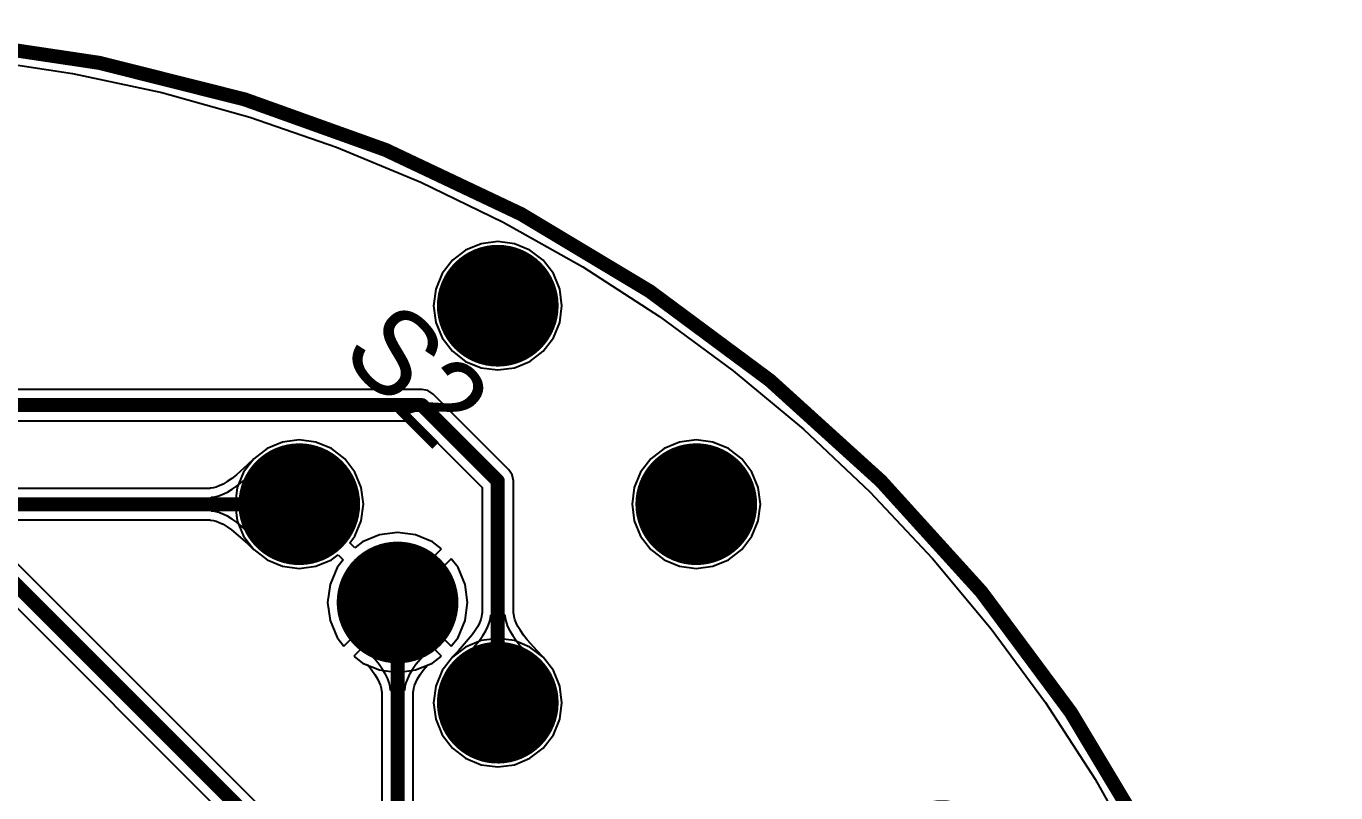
# Model space of a CAD drawing. Header units: millimetres. Extents: x 6.5 to 10.45, y 0.98 to 5.86.
# Drawn here: x 9.514 to 10.447, y 4.386 to 4.932 of the extents above; entities that cross this region are included whole.
import ezdxf

# ---------------------------------------------------------------- set-up
doc = ezdxf.new("R2010")
doc.units = ezdxf.units.MM
doc.header["$MEASUREMENT"] = 0
for name, color, linetype in [('BottomLayer', 5, 'Continuous'), ('BottomSolder', 6, 'Continuous'), ('KeepOutLayer', 6, 'Continuous'), ('MultiLayer', 9, 'Continuous'), ('PadHoleLayer', 156, 'Continuous'), ('TopLayer', 1, 'Continuous'), ('TopOverlay', 2, 'Continuous'), ('TopSolder', 216, 'Continuous')]:
    doc.layers.add(name, color=color, linetype=linetype)

# ---------------------------------------------------------------- blocks, each defined once
blk = doc.blocks.new('_____1')
at = {"layer": 'BottomLayer', "const_width": 0.03937}
for points in [[(-0.11968, 0.2, 1), (-0.08031, 0.2, 1)], [(0.08032, 0.2, 1), (0.11969, 0.2, 1)], [(-0.11968, 0, 1), (-0.08031, 0, 1)], [(-0.02065, 0, 1), (0.01872, 0, 1)], [(0.08031, 0, 1), (0.11968, 0, 1)]]:
    blk.add_lwpolyline(points, format="xyb", close=True, dxfattribs=at)
at = {"layer": 'BottomSolder', "const_width": 0.04337}
for points in [[(-0.12168, 0.2, 1), (-0.07831, 0.2, 1)], [(0.07832, 0.2, 1), (0.12169, 0.2, 1)], [(-0.12168, 0, 1), (-0.07831, 0, 1)], [(-0.02265, 0, 1), (0.02072, 0, 1)], [(0.07831, 0, 1), (0.12168, 0, 1)]]:
    blk.add_lwpolyline(points, format="xyb", close=True, dxfattribs=at)
at = {"layer": 'MultiLayer', "const_width": 0.03937}
for points in [[(-0.11968, 0.2, 1), (-0.08031, 0.2, 1)], [(0.08032, 0.2, 1), (0.11969, 0.2, 1)], [(-0.11968, 0, 1), (-0.08031, 0, 1)], [(-0.02065, 0, 1), (0.01872, 0, 1)], [(0.08031, 0, 1), (0.11968, 0, 1)]]:
    blk.add_lwpolyline(points, format="xyb", close=True, dxfattribs=at)
at = {"layer": 'PadHoleLayer', "const_width": 0.02461}
for points in [[(-0.1123, 0.2, 1), (-0.0877, 0.2, 1)], [(0.0877, 0.2, 1), (0.1123, 0.2, 1)], [(-0.1123, 0, 1), (-0.0877, 0, 1)], [(-0.01326, 0, 1), (0.01134, 0, 1)], [(0.0877, 0, 1), (0.1123, 0, 1)]]:
    blk.add_lwpolyline(points, format="xyb", close=True, dxfattribs=at)
at = {"layer": 'TopLayer', "const_width": 0.03937}
for points in [[(-0.11968, 0.2, 1), (-0.08031, 0.2, 1)], [(0.08032, 0.2, 1), (0.11969, 0.2, 1)], [(-0.11968, 0, 1), (-0.08031, 0, 1)], [(-0.02065, 0, 1), (0.01872, 0, 1)], [(0.08031, 0, 1), (0.11968, 0, 1)]]:
    blk.add_lwpolyline(points, format="xyb", close=True, dxfattribs=at)
at = {"layer": 'TopSolder', "const_width": 0.04337}
for points in [[(-0.12168, 0.2, 1), (-0.07831, 0.2, 1)], [(0.07832, 0.2, 1), (0.12169, 0.2, 1)], [(-0.12168, 0, 1), (-0.07831, 0, 1)], [(-0.02265, 0, 1), (0.02072, 0, 1)], [(0.07831, 0, 1), (0.12168, 0, 1)]]:
    blk.add_lwpolyline(points, format="xyb", close=True, dxfattribs=at)
blk = doc.blocks.new('_____67')
at = {"layer": 'BottomLayer', "const_width": 0.03937}
for points in [[(-0.11968, 0.2, 1), (-0.08031, 0.2, 1)], [(0.08031, 0.2, 1), (0.11968, 0.2, 1)], [(-0.11969, 0, 1), (-0.08032, 0, 1)], [(-0.02065, 0, 1), (0.01872, 0, 1)], [(0.08031, 0, 1), (0.11968, 0, 1)]]:
    blk.add_lwpolyline(points, format="xyb", close=True, dxfattribs=at)
at = {"layer": 'BottomSolder', "const_width": 0.04337}
for points in [[(-0.12168, 0.2, 1), (-0.07831, 0.2, 1)], [(0.07831, 0.2, 1), (0.12169, 0.2, 1)], [(-0.12169, 0, 1), (-0.07832, 0, 1)], [(-0.02265, 0, 1), (0.02072, 0, 1)], [(0.07831, 0, 1), (0.12169, 0, 1)]]:
    blk.add_lwpolyline(points, format="xyb", close=True, dxfattribs=at)
at = {"layer": 'MultiLayer', "const_width": 0.03937}
for points in [[(-0.11968, 0.2, 1), (-0.08031, 0.2, 1)], [(0.08031, 0.2, 1), (0.11968, 0.2, 1)], [(-0.11969, 0, 1), (-0.08032, 0, 1)], [(-0.02065, 0, 1), (0.01872, 0, 1)], [(0.08031, 0, 1), (0.11968, 0, 1)]]:
    blk.add_lwpolyline(points, format="xyb", close=True, dxfattribs=at)
at = {"layer": 'PadHoleLayer', "const_width": 0.02461}
for points in [[(-0.1123, 0.2, 1), (-0.0877, 0.2, 1)], [(0.0877, 0.2, 1), (0.1123, 0.2, 1)], [(-0.1123, 0, 1), (-0.0877, 0, 1)], [(-0.01326, 0, 1), (0.01134, 0, 1)], [(0.0877, 0, 1), (0.1123, 0, 1)]]:
    blk.add_lwpolyline(points, format="xyb", close=True, dxfattribs=at)
at = {"layer": 'TopLayer', "const_width": 0.03937}
for points in [[(-0.11968, 0.2, 1), (-0.08031, 0.2, 1)], [(0.08031, 0.2, 1), (0.11968, 0.2, 1)], [(-0.11969, 0, 1), (-0.08032, 0, 1)], [(-0.02065, 0, 1), (0.01872, 0, 1)], [(0.08031, 0, 1), (0.11968, 0, 1)]]:
    blk.add_lwpolyline(points, format="xyb", close=True, dxfattribs=at)
at = {"layer": 'TopSolder', "const_width": 0.04337}
for points in [[(-0.12168, 0.2, 1), (-0.07831, 0.2, 1)], [(0.07831, 0.2, 1), (0.12169, 0.2, 1)], [(-0.12169, 0, 1), (-0.07832, 0, 1)], [(-0.02265, 0, 1), (0.02072, 0, 1)], [(0.07831, 0, 1), (0.12169, 0, 1)]]:
    blk.add_lwpolyline(points, format="xyb", close=True, dxfattribs=at)

msp = doc.modelspace()

# ---------------------------------------------------------------- linework, layer by layer
at = {"layer": 'BottomLayer'}
for p, q in [((9.48263, 4.90814), (9.54703, 4.89834)), ((9.54703, 4.89834), (9.61072, 4.88466)), ((9.61072, 4.88466), (9.67347, 4.86717)), ((9.67347, 4.86717), (9.73505, 4.84592)), ((9.73505, 4.84592), (9.79523, 4.82099)), ((9.79523, 4.82099), (9.8538, 4.79248)), ((9.8538, 4.79248), (9.91054, 4.76048)), ((9.83816, 4.77704), (9.82712, 4.77247)), ((9.85, 4.7786), (9.83816, 4.77704)), ((9.86184, 4.77704), (9.85, 4.7786)), ((9.87288, 4.77247), (9.86184, 4.77704)), ((9.82712, 4.77247), (9.81764, 4.7652)), ((9.88236, 4.7652), (9.87288, 4.77247)), ((9.81764, 4.7652), (9.81037, 4.75572)), ((9.88963, 4.75572), (9.88236, 4.7652)), ((9.91054, 4.76048), (9.96524, 4.72511)), ((9.81037, 4.75572), (9.8058, 4.74469)), ((9.8942, 4.74469), (9.88963, 4.75572)), ((9.8058, 4.74469), (9.80424, 4.73284)), ((9.89576, 4.73284), (9.8942, 4.74469)), ((9.80424, 4.73284), (9.8058, 4.721)), ((9.8942, 4.721), (9.89576, 4.73284)), ((9.96524, 4.72511), (10.01771, 4.6865)), ((9.8058, 4.721), (9.81037, 4.70996)), ((9.88963, 4.70996), (9.8942, 4.721)), ((9.81037, 4.70996), (9.81764, 4.70048)), ((9.88236, 4.70048), (9.88963, 4.70996)), ((9.81764, 4.70048), (9.82712, 4.69321)), ((9.82712, 4.69321), (9.83816, 4.68864)), ((9.86184, 4.68864), (9.87288, 4.69321)), ((9.87288, 4.69321), (9.88236, 4.70048)), ((9.83816, 4.68864), (9.85, 4.68708)), ((9.85, 4.68708), (9.86184, 4.68864)), ((10.01771, 4.6865), (10.06775, 4.6448)), ((9.70858, 4.63718), (9.69673, 4.63562)), ((9.72042, 4.63562), (9.70858, 4.63718)), ((9.99142, 4.63718), (9.97958, 4.63562)), ((10.00327, 4.63562), (9.99142, 4.63718)), ((10.06775, 4.6448), (10.11518, 4.60015)), ((9.6857, 4.63105), (9.67622, 4.62378)), ((9.69673, 4.63562), (9.6857, 4.63105)), ((9.73146, 4.63105), (9.72042, 4.63562)), ((9.74094, 4.62378), (9.73146, 4.63105)), ((9.96854, 4.63105), (9.95906, 4.62378)), ((9.97958, 4.63562), (9.96854, 4.63105)), ((10.0143, 4.63105), (10.00327, 4.63562)), ((10.02378, 4.62378), (10.0143, 4.63105)), ((9.67622, 4.62378), (9.66895, 4.6143)), ((9.74821, 4.6143), (9.74094, 4.62378)), ((9.95906, 4.62378), (9.95179, 4.6143)), ((10.03105, 4.6143), (10.02378, 4.62378)), ((9.66895, 4.6143), (9.66438, 4.60327)), ((9.75278, 4.60327), (9.74821, 4.6143)), ((9.95179, 4.6143), (9.94722, 4.60327)), ((10.03562, 4.60327), (10.03105, 4.6143)), ((9.66438, 4.60327), (9.66282, 4.59142)), ((9.75434, 4.59142), (9.75278, 4.60327)), ((9.94722, 4.60327), (9.94566, 4.59142)), ((10.03718, 4.59142), (10.03562, 4.60327)), ((10.11518, 4.60015), (10.15983, 4.55272)), ((9.66282, 4.59142), (9.66438, 4.57958)), ((9.75278, 4.57958), (9.75434, 4.59142)), ((9.94566, 4.59142), (9.94722, 4.57958)), ((10.03562, 4.57958), (10.03718, 4.59142)), ((9.66438, 4.57958), (9.66895, 4.56854)), ((9.74821, 4.56854), (9.75278, 4.57958)), ((9.94722, 4.57958), (9.95179, 4.56854)), ((10.03105, 4.56854), (10.03562, 4.57958)), ((9.66895, 4.56854), (9.67622, 4.55906)), ((9.74458, 4.56381), (9.74821, 4.56854)), ((9.74814, 4.56024), (9.74458, 4.56381)), ((9.75371, 4.56451), (9.74814, 4.56024)), ((9.76572, 4.56949), (9.75371, 4.56451)), ((9.77861, 4.57119), (9.76572, 4.56949)), ((9.7915, 4.56949), (9.77861, 4.57119)), ((9.80351, 4.56451), (9.7915, 4.56949)), ((9.80982, 4.55967), (9.80351, 4.56451)), ((9.95179, 4.56854), (9.95906, 4.55906)), ((10.02378, 4.55906), (10.03105, 4.56854)), ((9.72065, 4.33622), (9.49893, 4.55793)), ((9.67622, 4.55906), (9.6857, 4.55179)), ((9.73146, 4.55179), (9.73619, 4.55542)), ((9.73619, 4.55542), (9.73976, 4.55186)), ((9.77507, 4.52493), (9.80982, 4.55967)), ((9.95906, 4.55906), (9.96854, 4.55179)), ((10.0143, 4.55179), (10.02378, 4.55906)), ((9.6857, 4.55179), (9.69673, 4.54722)), ((9.69673, 4.54722), (9.70858, 4.54566)), ((9.70858, 4.54566), (9.72042, 4.54722)), ((9.72042, 4.54722), (9.73146, 4.55179)), ((9.73549, 4.54629), (9.73051, 4.53428)), ((9.73976, 4.55186), (9.73549, 4.54629)), ((9.81689, 4.5526), (9.78568, 4.52139)), ((9.82173, 4.54629), (9.81689, 4.5526)), ((9.82671, 4.53428), (9.82173, 4.54629)), ((9.96854, 4.55179), (9.97958, 4.54722)), ((9.97958, 4.54722), (9.99142, 4.54566)), ((9.99142, 4.54566), (10.00327, 4.54722)), ((10.00327, 4.54722), (10.0143, 4.55179)), ((10.15983, 4.55272), (10.20154, 4.50267)), ((9.48635, 4.53878), (9.70807, 4.31707)), ((9.73051, 4.53428), (9.72881, 4.52139)), ((9.82841, 4.52139), (9.82671, 4.53428)), ((9.72881, 4.52139), (9.73051, 4.5085)), ((9.74033, 4.49018), (9.77507, 4.52493)), ((9.78568, 4.52139), (9.81689, 4.49018)), ((9.82671, 4.5085), (9.82841, 4.52139)), ((9.73051, 4.5085), (9.73549, 4.49649)), ((9.77861, 4.51432), (9.7474, 4.48311)), ((9.80982, 4.48311), (9.77861, 4.51432)), ((9.82173, 4.49649), (9.82671, 4.5085)), ((10.20154, 4.50267), (10.24014, 4.45021)), ((9.73549, 4.49649), (9.74033, 4.49018)), ((9.81689, 4.49018), (9.82173, 4.49649)), ((9.82712, 4.48963), (9.81764, 4.48236)), ((9.83816, 4.4942), (9.82712, 4.48963)), ((9.85, 4.49576), (9.83816, 4.4942)), ((9.86184, 4.4942), (9.85, 4.49576)), ((9.87288, 4.48963), (9.86184, 4.4942)), ((9.88236, 4.48236), (9.87288, 4.48963)), ((9.7474, 4.48311), (9.75371, 4.47827)), ((9.80351, 4.47827), (9.80982, 4.48311)), ((9.81764, 4.48236), (9.81037, 4.47288)), ((9.88963, 4.47288), (9.88236, 4.48236)), ((9.75371, 4.47827), (9.76572, 4.47329)), ((9.76572, 4.47329), (9.77861, 4.47159)), ((9.77861, 4.47159), (9.7915, 4.47329)), ((9.7915, 4.47329), (9.80351, 4.47827)), ((9.81037, 4.47288), (9.8058, 4.46184)), ((9.8942, 4.46184), (9.88963, 4.47288)), ((9.8058, 4.46184), (9.80424, 4.45)), ((9.89576, 4.45), (9.8942, 4.46184)), ((9.80424, 4.45), (9.8058, 4.43816)), ((9.8942, 4.43816), (9.89576, 4.45)), ((10.24014, 4.45021), (10.27551, 4.3955)), ((9.8058, 4.43816), (9.81037, 4.42712)), ((9.88963, 4.42712), (9.8942, 4.43816)), ((9.81037, 4.42712), (9.81764, 4.41764)), ((9.88236, 4.41764), (9.88963, 4.42712)), ((9.81764, 4.41764), (9.82712, 4.41037)), ((9.87288, 4.41037), (9.88236, 4.41764)), ((9.82712, 4.41037), (9.83816, 4.4058)), ((9.83816, 4.4058), (9.85, 4.40424)), ((9.85, 4.40424), (9.86184, 4.4058)), ((9.86184, 4.4058), (9.87288, 4.41037)), ((10.27551, 4.3955), (10.30751, 4.33876))]:
    msp.add_line(p, q, dxfattribs=at)
at = {"layer": 'BottomLayer', "const_width": 0.01}
msp.add_lwpolyline([(9.491, 4.55), (9.716, 4.325)], dxfattribs=at)
at = {"layer": 'KeepOutLayer', "const_width": 0.01}
msp.add_lwpolyline([(9.354, 4.92701, -0.413478), (10.44204, 3.839)], format="xyb", dxfattribs=at)
at = {"layer": 'TopLayer'}
for p, q in [((9.48263, 4.90814), (9.54703, 4.89834)), ((9.54703, 4.89834), (9.61072, 4.88466)), ((9.61072, 4.88466), (9.67347, 4.86717)), ((9.67347, 4.86717), (9.73505, 4.84592)), ((9.73505, 4.84592), (9.79523, 4.82099)), ((9.79523, 4.82099), (9.8538, 4.79248)), ((9.8538, 4.79248), (9.91054, 4.76048)), ((9.83816, 4.77704), (9.82712, 4.77247)), ((9.85, 4.7786), (9.83816, 4.77704)), ((9.86184, 4.77704), (9.85, 4.7786)), ((9.87288, 4.77247), (9.86184, 4.77704)), ((9.82712, 4.77247), (9.81764, 4.7652)), ((9.88236, 4.7652), (9.87288, 4.77247)), ((9.81764, 4.7652), (9.81037, 4.75572)), ((9.88963, 4.75572), (9.88236, 4.7652)), ((9.91054, 4.76048), (9.96524, 4.72511)), ((9.81037, 4.75572), (9.8058, 4.74469)), ((9.8942, 4.74469), (9.88963, 4.75572)), ((9.8058, 4.74469), (9.80424, 4.73284)), ((9.89576, 4.73284), (9.8942, 4.74469)), ((9.80424, 4.73284), (9.8058, 4.721)), ((9.8942, 4.721), (9.89576, 4.73284)), ((9.96524, 4.72511), (10.01771, 4.6865)), ((9.8058, 4.721), (9.81037, 4.70996)), ((9.88963, 4.70996), (9.8942, 4.721)), ((9.81037, 4.70996), (9.81764, 4.70048)), ((9.88236, 4.70048), (9.88963, 4.70996)), ((9.81764, 4.70048), (9.82712, 4.69321)), ((9.82712, 4.69321), (9.83816, 4.68864)), ((9.86184, 4.68864), (9.87288, 4.69321)), ((9.87288, 4.69321), (9.88236, 4.70048)), ((9.83816, 4.68864), (9.85, 4.68708)), ((9.85, 4.68708), (9.86184, 4.68864)), ((10.01771, 4.6865), (10.06775, 4.6448)), ((9.796, 4.67322), (9.345, 4.67322)), ((9.80029, 4.67236), (9.796, 4.67322)), ((9.796, 4.67322), (9.796, 4.67322)), ((9.80393, 4.66993), (9.80029, 4.67236)), ((9.85793, 4.61593), (9.80393, 4.66993)), ((9.34965, 4.65078), (9.79135, 4.65078)), ((9.79135, 4.65078), (9.83878, 4.60335)), ((9.70858, 4.63718), (9.69673, 4.63562)), ((9.72042, 4.63562), (9.70858, 4.63718)), ((9.99142, 4.63718), (9.97958, 4.63562)), ((10.00327, 4.63562), (9.99142, 4.63718)), ((10.06775, 4.6448), (10.11518, 4.60015)), ((9.6857, 4.63105), (9.67622, 4.62378)), ((9.69673, 4.63562), (9.6857, 4.63105)), ((9.73146, 4.63105), (9.72042, 4.63562)), ((9.74094, 4.62378), (9.73146, 4.63105)), ((9.96854, 4.63105), (9.95906, 4.62378)), ((9.97958, 4.63562), (9.96854, 4.63105)), ((10.0143, 4.63105), (10.00327, 4.63562)), ((10.02378, 4.62378), (10.0143, 4.63105)), ((9.67168, 4.61943), (9.66389, 4.61246)), ((9.67589, 4.62359), (9.67168, 4.61943)), ((9.67616, 4.62371), (9.67589, 4.62359)), ((9.67614, 4.61469), (9.68046, 4.61898)), ((9.67622, 4.62378), (9.67616, 4.62371)), ((9.68046, 4.61898), (9.68046, 4.56386)), ((9.74821, 4.6143), (9.74094, 4.62378)), ((9.95906, 4.62378), (9.95179, 4.6143)), ((10.03105, 4.6143), (10.02378, 4.62378)), ((9.66046, 4.60977), (9.65722, 4.60751)), ((9.66389, 4.61246), (9.66046, 4.60977)), ((9.66806, 4.60748), (9.67614, 4.61469)), ((9.75278, 4.60327), (9.74821, 4.6143)), ((9.86036, 4.61229), (9.85793, 4.61593)), ((9.85793, 4.61593), (9.85793, 4.61593)), ((9.86122, 4.608), (9.86036, 4.61229)), ((9.95179, 4.6143), (9.94722, 4.60327)), ((10.03562, 4.60327), (10.03105, 4.6143)), ((9.64485, 4.60264), (9.344, 4.60264)), ((9.64534, 4.60289), (9.64485, 4.60264)), ((9.64743, 4.60307), (9.64534, 4.60289)), ((9.64934, 4.60354), (9.64743, 4.60307)), ((9.65163, 4.60441), (9.64934, 4.60354)), ((9.65427, 4.60573), (9.65163, 4.60441)), ((9.65424, 4.59845), (9.65741, 4.60003)), ((9.65722, 4.60751), (9.65427, 4.60573)), ((9.65741, 4.60003), (9.66077, 4.60206)), ((9.66077, 4.60206), (9.66432, 4.60454)), ((9.66432, 4.60454), (9.66806, 4.60748)), ((9.75434, 4.59142), (9.75278, 4.60327)), ((9.83878, 4.60335), (9.83878, 4.51373)), ((9.86122, 4.51373), (9.86122, 4.608)), ((9.94722, 4.60327), (9.94566, 4.59142)), ((10.03718, 4.59142), (10.03562, 4.60327)), ((10.11518, 4.60015), (10.15983, 4.55272)), ((9.6459, 4.59642), (9.64849, 4.59665)), ((9.6459, 4.58642), (9.6459, 4.59642)), ((9.64849, 4.59665), (9.65127, 4.59732)), ((9.65127, 4.59732), (9.65424, 4.59845)), ((9.75278, 4.57958), (9.75434, 4.59142)), ((9.94566, 4.59142), (9.94722, 4.57958)), ((10.03562, 4.57958), (10.03718, 4.59142)), ((9.64849, 4.5862), (9.6459, 4.58642)), ((9.65127, 4.58552), (9.64849, 4.5862)), ((9.65424, 4.58439), (9.65127, 4.58552)), ((9.65741, 4.58281), (9.65424, 4.58439)), ((9.66077, 4.58078), (9.65741, 4.58281)), ((9.34865, 4.58021), (9.64485, 4.58021)), ((9.64485, 4.58021), (9.64534, 4.57995)), ((9.64534, 4.57995), (9.64743, 4.57977)), ((9.64743, 4.57977), (9.64934, 4.5793)), ((9.64934, 4.5793), (9.65163, 4.57844)), ((9.65163, 4.57844), (9.65427, 4.57712)), ((9.65427, 4.57712), (9.65722, 4.57534)), ((9.65722, 4.57534), (9.66033, 4.57316)), ((9.66033, 4.57316), (9.67173, 4.56337)), ((9.66432, 4.5783), (9.66077, 4.58078)), ((9.67614, 4.56815), (9.66432, 4.5783)), ((9.74821, 4.56854), (9.75278, 4.57958)), ((9.94722, 4.57958), (9.95179, 4.56854)), ((10.03105, 4.56854), (10.03562, 4.57958)), ((9.67173, 4.56337), (9.67589, 4.55925)), ((9.68046, 4.56386), (9.67614, 4.56815)), ((9.74458, 4.56381), (9.74821, 4.56854)), ((9.74814, 4.56024), (9.74458, 4.56381)), ((9.75371, 4.56451), (9.74814, 4.56024)), ((9.76572, 4.56949), (9.75371, 4.56451)), ((9.77861, 4.57119), (9.76572, 4.56949)), ((9.7915, 4.56949), (9.77861, 4.57119)), ((9.80351, 4.56451), (9.7915, 4.56949)), ((9.80982, 4.55967), (9.80351, 4.56451)), ((9.95179, 4.56854), (9.95906, 4.55906)), ((10.02378, 4.55906), (10.03105, 4.56854)), ((9.67589, 4.55925), (9.67616, 4.55914)), ((9.67616, 4.55914), (9.67622, 4.55906)), ((9.67622, 4.55906), (9.6857, 4.55179)), ((9.73146, 4.55179), (9.73619, 4.55542)), ((9.73619, 4.55542), (9.73976, 4.55186)), ((9.77507, 4.52493), (9.80982, 4.55967)), ((9.95906, 4.55906), (9.96854, 4.55179)), ((10.0143, 4.55179), (10.02378, 4.55906)), ((9.6857, 4.55179), (9.69673, 4.54722)), ((9.69673, 4.54722), (9.70858, 4.54566)), ((9.70858, 4.54566), (9.72042, 4.54722)), ((9.72042, 4.54722), (9.73146, 4.55179)), ((9.73549, 4.54629), (9.73051, 4.53428)), ((9.73976, 4.55186), (9.73549, 4.54629)), ((9.81689, 4.5526), (9.78568, 4.52139)), ((9.82173, 4.54629), (9.81689, 4.5526)), ((9.82671, 4.53428), (9.82173, 4.54629)), ((9.96854, 4.55179), (9.97958, 4.54722)), ((9.97958, 4.54722), (9.99142, 4.54566)), ((9.99142, 4.54566), (10.00327, 4.54722)), ((10.00327, 4.54722), (10.0143, 4.55179)), ((10.15983, 4.55272), (10.20154, 4.50267)), ((9.73051, 4.53428), (9.72881, 4.52139)), ((9.82841, 4.52139), (9.82671, 4.53428)), ((9.72881, 4.52139), (9.73051, 4.5085)), ((9.74033, 4.49018), (9.77507, 4.52493)), ((9.78568, 4.52139), (9.81689, 4.49018)), ((9.82671, 4.5085), (9.82841, 4.52139)), ((9.73051, 4.5085), (9.73549, 4.49649)), ((9.77861, 4.51432), (9.7474, 4.48311)), ((9.80982, 4.48311), (9.77861, 4.51432)), ((9.82173, 4.49649), (9.82671, 4.5085)), ((9.83701, 4.50694), (9.8357, 4.5043)), ((9.83788, 4.50924), (9.83701, 4.50694)), ((9.83835, 4.51114), (9.83788, 4.50924)), ((9.83853, 4.51324), (9.83835, 4.51114)), ((9.83878, 4.51373), (9.83853, 4.51324)), ((9.84297, 4.50434), (9.8441, 4.50731)), ((9.8441, 4.50731), (9.84477, 4.51009)), ((9.84477, 4.51009), (9.845, 4.51267)), ((9.845, 4.51267), (9.855, 4.51267)), ((9.855, 4.51267), (9.85523, 4.51009)), ((9.85523, 4.51009), (9.8559, 4.50731)), ((9.8559, 4.50731), (9.85703, 4.50434)), ((9.86147, 4.51324), (9.86122, 4.51373)), ((9.86165, 4.51114), (9.86147, 4.51324)), ((9.86212, 4.50924), (9.86165, 4.51114)), ((9.86299, 4.50694), (9.86212, 4.50924)), ((9.8643, 4.50431), (9.86299, 4.50694)), ((9.83174, 4.49824), (9.82195, 4.48685)), ((9.83391, 4.50136), (9.83174, 4.49824)), ((9.8357, 4.5043), (9.83391, 4.50136)), ((9.83688, 4.49426), (9.83936, 4.49781)), ((9.83936, 4.49781), (9.84139, 4.50117)), ((9.84139, 4.50117), (9.84297, 4.50434)), ((9.85703, 4.50434), (9.85861, 4.50117)), ((9.85861, 4.50117), (9.86064, 4.49781)), ((9.86064, 4.49781), (9.86312, 4.49426)), ((9.86609, 4.50136), (9.8643, 4.50431)), ((9.86834, 4.49812), (9.86609, 4.50136)), ((9.87104, 4.49468), (9.86834, 4.49812)), ((10.20154, 4.50267), (10.24014, 4.45021)), ((9.73549, 4.49649), (9.74033, 4.49018)), ((9.75534, 4.48895), (9.75105, 4.49327)), ((9.75105, 4.49327), (9.80617, 4.49327)), ((9.76256, 4.48088), (9.75534, 4.48895)), ((9.80188, 4.48895), (9.79173, 4.47713)), ((9.80617, 4.49327), (9.80188, 4.48895)), ((9.81689, 4.49018), (9.82173, 4.49649)), ((9.82673, 4.48244), (9.83688, 4.49426)), ((9.86312, 4.49426), (9.86605, 4.49051)), ((9.86605, 4.49051), (9.87327, 4.48244)), ((9.878, 4.48689), (9.87104, 4.49468)), ((9.7474, 4.48311), (9.75371, 4.47827)), ((9.76549, 4.47713), (9.76256, 4.48088)), ((9.80351, 4.47827), (9.80982, 4.48311)), ((9.81764, 4.48236), (9.81037, 4.47288)), ((9.81772, 4.48242), (9.81764, 4.48236)), ((9.81783, 4.48269), (9.81772, 4.48242)), ((9.82195, 4.48685), (9.81783, 4.48269)), ((9.82244, 4.47812), (9.82673, 4.48244)), ((9.87327, 4.48244), (9.87756, 4.47812)), ((9.88217, 4.48269), (9.878, 4.48689)), ((9.88228, 4.48242), (9.88217, 4.48269)), ((9.88236, 4.48236), (9.88228, 4.48242)), ((9.88963, 4.47288), (9.88236, 4.48236)), ((9.75371, 4.47827), (9.75762, 4.47665)), ((9.75762, 4.47665), (9.76027, 4.47327)), ((9.76027, 4.47327), (9.76252, 4.47003)), ((9.76252, 4.47003), (9.76431, 4.46708)), ((9.76797, 4.47358), (9.76549, 4.47713)), ((9.77, 4.47022), (9.76797, 4.47358)), ((9.77158, 4.46705), (9.77, 4.47022)), ((9.78722, 4.47022), (9.78564, 4.46705)), ((9.78925, 4.47358), (9.78722, 4.47022)), ((9.79173, 4.47713), (9.78925, 4.47358)), ((9.79291, 4.46708), (9.7947, 4.47003)), ((9.7947, 4.47003), (9.79687, 4.47315)), ((9.79687, 4.47315), (9.80003, 4.47682)), ((9.80003, 4.47682), (9.80351, 4.47827)), ((9.81037, 4.47288), (9.8058, 4.46184)), ((9.87756, 4.47812), (9.82244, 4.47812)), ((9.8942, 4.46184), (9.88963, 4.47288)), ((9.76431, 4.46708), (9.76562, 4.46445)), ((9.76562, 4.46445), (9.76649, 4.46215)), ((9.76649, 4.46215), (9.76696, 4.46025)), ((9.76696, 4.46025), (9.76714, 4.45815)), ((9.77271, 4.46408), (9.77158, 4.46705)), ((9.77338, 4.4613), (9.77271, 4.46408)), ((9.77361, 4.45872), (9.77338, 4.4613)), ((9.78384, 4.4613), (9.78361, 4.45872)), ((9.78451, 4.46408), (9.78384, 4.4613)), ((9.78564, 4.46705), (9.78451, 4.46408)), ((9.79008, 4.45815), (9.79026, 4.46025)), ((9.79026, 4.46025), (9.79073, 4.46215)), ((9.79073, 4.46215), (9.7916, 4.46445)), ((9.7916, 4.46445), (9.79291, 4.46708)), ((9.8058, 4.46184), (9.80424, 4.45)), ((9.89576, 4.45), (9.8942, 4.46184)), ((9.76714, 4.45815), (9.76739, 4.45766)), ((9.76739, 4.45766), (9.76739, 4.34639)), ((9.78361, 4.45872), (9.77361, 4.45872)), ((9.78983, 4.45766), (9.79008, 4.45815)), ((9.78983, 4.35104), (9.78983, 4.45766)), ((9.80424, 4.45), (9.8058, 4.43816)), ((9.8942, 4.43816), (9.89576, 4.45)), ((10.24014, 4.45021), (10.27551, 4.3955)), ((9.8058, 4.43816), (9.81037, 4.42712)), ((9.88963, 4.42712), (9.8942, 4.43816)), ((9.81037, 4.42712), (9.81764, 4.41764)), ((9.88236, 4.41764), (9.88963, 4.42712)), ((9.81764, 4.41764), (9.82712, 4.41037)), ((9.87288, 4.41037), (9.88236, 4.41764)), ((9.82712, 4.41037), (9.83816, 4.4058)), ((9.83816, 4.4058), (9.85, 4.40424)), ((9.85, 4.40424), (9.86184, 4.4058)), ((9.86184, 4.4058), (9.87288, 4.41037)), ((10.27551, 4.3955), (10.30751, 4.33876))]:
    msp.add_line(p, q, dxfattribs=at)
at = {"layer": 'TopLayer', "const_width": 0.01}
for points in [[(9.345, 4.662), (9.796, 4.662)], [(9.796, 4.662), (9.85, 4.608)], [(9.85, 4.45), (9.85, 4.608)], [(9.344, 4.59142), (9.70858, 4.59142)], [(9.77861, 4.34639), (9.77861, 4.52139)]]:
    msp.add_lwpolyline(points, dxfattribs=at)
at = {"layer": 'TopLayer', "const_width": 0.005}
for points in [[(9.7935, 4.662, 1), (9.7985, 4.662, 1)], [(9.7935, 4.662, 1), (9.7985, 4.662, 1)], [(9.8475, 4.608, 1), (9.8525, 4.608, 1)], [(9.8475, 4.608, 1), (9.8525, 4.608, 1)], [(9.70608, 4.59142, 1), (9.71108, 4.59142, 1)], [(9.77611, 4.52139, 1), (9.78111, 4.52139, 1)], [(9.8475, 4.45, 1), (9.8525, 4.45, 1)]]:
    msp.add_lwpolyline(points, format="xyb", close=True, dxfattribs=at)

# ---------------------------------------------------------------- block references
at = {"rotation": 315}
for name, p in [('_____67', (9.77929, 4.52071)), ('_____1', (10.09568, 4.125))]:
    msp.add_blockref(name, p, dxfattribs=at)

# ---------------------------------------------------------------- texts
at = {"layer": 'TopOverlay'}
msp.add_text('S2', height=0.06, rotation=315, dxfattribs=at).set_placement((9.73686, 4.69749))

doc.saveas('drawing.dxf')
